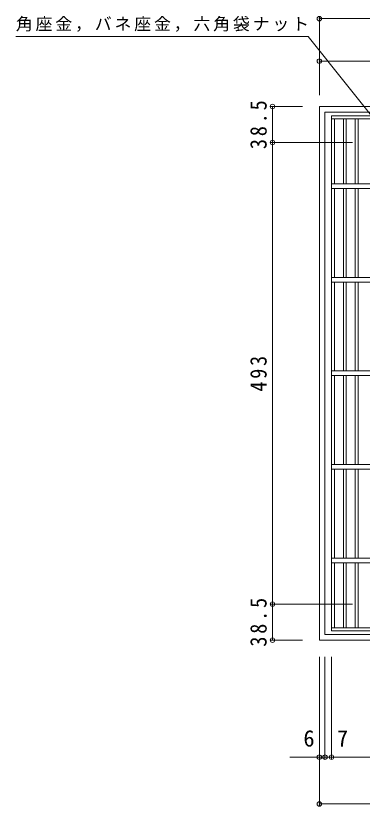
# Model space of a CAD drawing. Units: millimetres at full size, sheet at 1:6. Extents: x -893 to 974, y -826 to 721.
# Drawn here: x -893 to -524, y -251 to 593 of the extents above; entities that cross this region are included whole.
import ezdxf
from ezdxf.enums import TextEntityAlignment as Align

# ---------------------------------------------------------------- set-up
doc = ezdxf.new("R2010")
doc.units = ezdxf.units.MM
doc.header["$LTSCALE"] = 6
doc.header["$PDMODE"] = 32
doc.header["$PDSIZE"] = 4.8
for name, color, linetype, lineweight in [('E-1', 2, 'Continuous', 9), ('E-2', 3, 'Continuous', 9), ('E-4', 7, 'Continuous', 9), ('E-5', 7, 'Continuous', 9), ('E-C', 7, 'Continuous', 9)]:
    doc.layers.add(name, color=color, linetype=linetype, lineweight=lineweight)
doc.styles.add('ＭＳ ゴシック', font='')
doc.styles.get('ＭＳ ゴシック').set_extended_font_data('MS Gothic')

msp = doc.modelspace()

# ---------------------------------------------------------------- linework, layer by layer
at = {"layer": 'E-1'}
for p, q in [((0.77, 495.946), (-569.231, 495.946)), ((-569.231, -74.054), (-569.231, 495.946)), ((-5.23, 489.946), (-563.231, 489.946)), ((-563.231, -68.054), (-563.231, 489.946)), ((0.77, -74.054), (-569.231, -74.054)), ((-5.23, -68.054), (-563.231, -68.054))]:
    msp.add_line(p, q, dxfattribs=at)
at = {"layer": 'E-2'}
for p, q in [((-556.231, -64.054), (-556.231, 485.946)), ((-556.231, 485.946), (-12.231, 485.946)), ((-556.231, 482.947), (-12.231, 482.947)), ((-553.23, 482.946), (-553.23, 413.446)), ((-543.471, 413.446), (-543.471, 482.946)), ((-540.471, 413.446), (-540.471, 482.946)), ((-530.891, 413.446), (-530.891, 482.946)), ((-527.891, 413.446), (-527.891, 482.946)), ((-556.231, 413.446), (-12.231, 413.446)), ((-556.231, 408.446), (-12.231, 408.446)), ((-553.23, 408.446), (-553.23, 313.446)), ((-543.471, 313.446), (-543.471, 408.446)), ((-540.471, 313.446), (-540.471, 408.446)), ((-530.891, 313.446), (-530.891, 408.446)), ((-527.891, 313.446), (-527.891, 408.446)), ((-556.231, 313.445), (-12.231, 313.445)), ((-556.231, 308.446), (-12.231, 308.446)), ((-553.23, 308.446), (-553.23, 213.446)), ((-543.471, 213.446), (-543.471, 308.446)), ((-540.471, 213.446), (-540.471, 308.446)), ((-530.891, 213.446), (-530.891, 308.446)), ((-527.891, 213.446), (-527.891, 308.446)), ((-556.231, 213.446), (-12.231, 213.446)), ((-556.231, 208.446), (-12.231, 208.446)), ((-553.23, 113.446), (-553.23, 208.446)), ((-543.471, 208.446), (-543.471, 113.446)), ((-540.471, 208.446), (-540.471, 113.446)), ((-530.891, 208.446), (-530.891, 113.446)), ((-527.891, 208.446), (-527.891, 113.446)), ((-556.231, 113.446), (-12.231, 113.446)), ((-556.231, 108.446), (-12.231, 108.446)), ((-553.23, 13.446), (-553.23, 108.446)), ((-543.471, 108.446), (-543.471, 13.446)), ((-540.471, 108.446), (-540.471, 13.446)), ((-530.891, 108.446), (-530.891, 13.446)), ((-527.891, 108.446), (-527.891, 13.446)), ((-556.231, 13.446), (-12.231, 13.446)), ((-556.231, 8.446), (-12.231, 8.446)), ((-553.23, -61.054), (-553.23, 8.446)), ((-543.471, 8.446), (-543.471, -61.054)), ((-540.471, 8.446), (-540.471, -61.054)), ((-530.891, 8.446), (-530.891, -61.054)), ((-527.891, 8.446), (-527.891, -61.054)), ((-556.231, -61.054), (-12.231, -61.054)), ((-556.231, -64.054), (-12.231, -64.054))]:
    msp.add_line(p, q, dxfattribs=at)
at = {"layer": 'E-4'}
for p, q in [((-569.231, 591.648), (-569.231, 507.946)), ((-569.231, 589.848), (-284.231, 589.848))]:
    msp.add_line(p, q, dxfattribs=at)
msp.add_point((-569.231, 589.848), dxfattribs=at)
at = {"layer": 'E-5'}
msp.add_lwpolyline([(-496.481, 464.807), (-581.197, 570.737), (-893.197, 570.737)], dxfattribs=at)
at = {"layer": 'E-C'}
for p, q in [((-569.231, 546.246), (-569.231, 512.446)), ((-569.231, 544.446), (-492.231, 544.446)), ((-621.031, 495.946), (-587.231, 495.946)), ((-619.231, 457.446), (-619.231, 495.946)), ((-621.031, 457.446), (-533.731, 457.446)), ((-619.231, -35.554), (-619.231, 457.446)), ((-621.031, -35.554), (-533.731, -35.554)), ((-619.231, -74.054), (-619.231, -35.554)), ((-621.031, -74.054), (-587.231, -74.054)), ((-569.231, -250.854), (-569.231, -92.054)), ((-563.231, -200.854), (-563.231, -92.054)), ((-556.231, -200.854), (-556.231, -92.054)), ((-600.59, -199.054), (-563.231, -199.054)), ((-563.231, -199.054), (-556.231, -199.054)), ((-556.231, -199.054), (-12.231, -199.054)), ((-569.231, -249.054), (0.77, -249.054))]:
    msp.add_line(p, q, dxfattribs=at)
for p in [(-569.231, 544.446), (-619.231, 495.946), (-619.231, 457.446), (-619.231, -35.554), (-619.231, -74.054), (-569.231, -199.054), (-563.231, -199.054), (-556.231, -199.054), (-569.231, -249.054)]:
    msp.add_point(p, dxfattribs=at)

# ---------------------------------------------------------------- texts
at = {"layer": 'E-5', "insert": (-893.197, 575.737), "char_height": 13.2, "attachment_point": 7, "style": 'ＭＳ ゴシック'}
msp.add_mtext('\\T1.17;角座金，バネ座金，六角袋ナット', dxfattribs=at)
at = {"layer": 'E-C', "color": 2, "style": 'ＭＳ ゴシック'}
for s, p in [('6', (-586.307, -193.054)), ('7', (-550.484, -193.054))]:
    msp.add_text(s, height=17.6, dxfattribs=at).set_placement(p, align=Align.BOTTOM_LEFT)
at = {"layer": 'E-C', "color": 2, "char_height": 17.6, "attachment_point": 7, "rotation": 90, "style": 'ＭＳ ゴシック'}
for s, insert in [('\\T1.28;\\W0.9;38.5', (-625.231, 450.446)), ('\\T1.27;\\W0.9;493', (-625.231, 191.446)), ('\\T1.28;\\W0.9;38.5', (-625.231, -81.054))]:
    msp.add_mtext(s, dxfattribs=dict(at, insert=insert))

doc.saveas('drawing.dxf')
